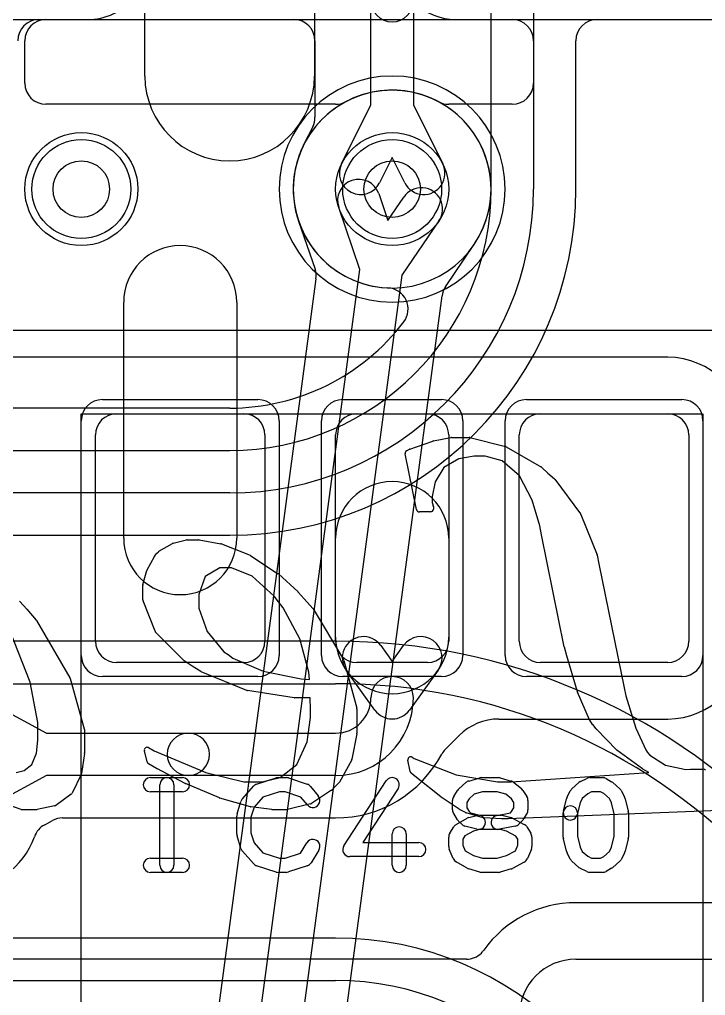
# Model space of a CAD drawing. Extents: x 0 to 21, y -0.5 to 20.
# Drawn here: x 15.181 to 17.609, y 12.147 to 15.6 of the extents above; entities that cross this region are included whole.
import ezdxf

# ---------------------------------------------------------------- set-up
doc = ezdxf.new("R2010")
doc.units = 0
for name, color, linetype in [('Hole', 1, 'CONTINUOUS'), ('L1', 3, 'CONTINUOUS'), ('L2', 3, 'CONTINUOUS'), ('L3', 3, 'CONTINUOUS'), ('L4', 3, 'CONTINUOUS'), ('MetalMask-A', 176, 'CONTINUOUS'), ('PartsArea-A', 111, 'CONTINUOUS'), ('PartsArea-B', 111, 'CONTINUOUS'), ('PartsSilk-A', 221, 'CONTINUOUS'), ('PartsSilk-B', 221, 'CONTINUOUS'), ('Resist-A', 2, 'CONTINUOUS'), ('Resist-B', 2, 'CONTINUOUS'), ('Silk-B', 140, 'CONTINUOUS')]:
    doc.layers.add(name, color=color, linetype=linetype)

msp = doc.modelspace()

# ---------------------------------------------------------------- linework, layer by layer
at = {"layer": 'Hole'}
for centre in [(15.4, 15), (16.5, 15)]:
    msp.add_circle(centre, 0.1, dxfattribs=at)
at = {"layer": 'L1'}
for p, q in [((11.44933, 15.6), (18.825, 15.6)), ((15.27497, 15.6), (15.425, 15.6)), ((16.725, 15.6), (16.92503, 15.6)), ((15.2, 15.37497), (15.2, 15.52503)), ((17, 15.52503), (17, 15.37497)), ((16.29992, 15.3), (15.27497, 15.3)), ((16.92503, 15.3), (16.70008, 15.3)), ((15.55, 13.765), (15.55, 14.6)), ((15.95, 14.6), (15.95, 13.765)), ((17.475, 14.40504), (13.3, 14.40504)), ((15.525, 14.205), (15.975, 14.205)), ((16.375, 14.205), (16.625, 14.205)), ((17.025, 14.205), (17.475, 14.205)), ((15.45, 13.4), (15.45, 14.13)), ((16.05, 14.13), (16.05, 13.4)), ((16.3, 13.4), (16.3, 14.13)), ((16.7, 14.13), (16.7, 13.4)), ((16.95, 13.4), (16.95, 14.13)), ((17.55, 14.13), (17.55, 13.4)), ((16.3, 13.41429), (16.3, 13.765)), ((16.7, 13.765), (16.7, 13.41429)), ((16.45939, 13.38512), (16.5, 13.32857)), ((16.5, 13.32857), (16.54061, 13.38512)), ((15.975, 13.325), (15.525, 13.325)), ((16.43908, 13.15625), (16.33755, 13.29762)), ((16.625, 13.325), (16.375, 13.325)), ((16.66245, 13.29762), (16.56092, 13.15625)), ((17.475, 13.325), (17.025, 13.325)), ((15.05, 13.19785), (15.27686, 13.075)), ((16.87805, 13.12496), (17.475, 13.12496)), ((15.27686, 13.075), (15.77893, 13.075)), ((15.77893, 13.075), (16.3, 13.075)), ((16.68842, 13.01817), (16.73663, 13.06638)), ((15.27686, 12.925), (15.05, 12.80215)), ((15.77893, 12.925), (15.27686, 12.925)), ((16.3, 12.925), (15.77893, 12.925)), ((15.27037, 12.75087), (15.29814, 12.76591)), ((15.33386, 12.77496), (16.3, 12.77496)), ((18.275, 12.47504), (17.15, 12.47504)), ((16.76268, 12.27504), (3.2728, 12.27504)), ((17.15, 12.275), (18.22503, 12.275))]:
    msp.add_line(p, q, dxfattribs=at)
for centre in [(15.4, 15), (16.5, 15)]:
    msp.add_circle(centre, 0.2, dxfattribs=at)
for centre, radius, start, end in [((15.425, 15.8), 0.2, -90, 0), ((16.725, 15.8), 0.2, 180, -90), ((15.27497, 15.52503), 0.07497, 90, 180), ((16.92503, 15.52503), 0.07497, 0, 90), ((15.27497, 15.37497), 0.07497, 180, -90), ((16.92503, 15.37497), 0.07497, -90, 0), ((16.5, 15), 0.35004, 90, -90), ((16.5, 15), 0.35005, 61.91586, 118.08414), ((16.5, 15), 0.35004, -90, 90), ((16.29992, 15.37497), 0.07497, -90, -61.91717), ((16.70008, 15.37497), 0.07497, -118.08283, -90), ((15.75, 14.6), 0.2, 0, 180), ((17.475, 14.13), 0.27504, 0, 90), ((15.525, 14.13), 0.075, 90, 180), ((15.975, 14.13), 0.075, 0, 90), ((16.375, 14.13), 0.075, 90, 180), ((16.625, 14.13), 0.075, 0, 90), ((17.025, 14.13), 0.075, 90, 180), ((17.475, 14.13), 0.075, 0, 90), ((16.5, 13.765), 0.2, 0, 180), ((15.75, 13.765), 0.2, 180, 0), ((15.525, 13.4), 0.075, 180, -90), ((15.975, 13.4), 0.075, -90, 0), ((16.5, 13.41429), 0.2, 180, 0), ((16.375, 13.4), 0.075, 180, -90), ((16.39847, 13.34137), 0.075, 35.6842, -144.31461), ((16.60153, 13.34137), 0.075, -35.6842, 144.31461), ((16.625, 13.4), 0.075, -90, 0), ((17.025, 13.4), 0.075, 180, -90), ((17.475, 13.4), 0.27504, -90, 0), ((17.475, 13.4), 0.075, -90, 0), ((16.5, 13.2), 0.075, 0, 180), ((16.3, 13.2), 0.125, -90, 0), ((16.3, 13.2), 0.275, -90, 0), ((16.5, 13.2), 0.075, -144.3158, -35.6842), ((16.87805, 12.92496), 0.2, 90, 135), ((15.77893, 13), 0.075, 90, -90), ((15.77893, 13), 0.075, -90, 90), ((16.3, 13.2), 0.42504, -90, -28.01508), ((16.74142, 12.96515), 0.07497, 134.98919, 151.9891), ((15.30543, 12.68457), 0.075, 117.87026, 161.32829), ((15.33384, 12.69999), 0.07497, 89.98471, 118.43845), ((14.97498, 12.8), 0.27504, -89.9875, -19.41392), ((17.15, 12.07499), 0.40005, 90, 144.53525), ((16.76268, 12.35004), 0.075, -90, -45), ((16.7627, 12.35002), 0.07497, -45, -34.92378), ((17.15, 12.075), 0.2, 90, 180)]:
    msp.add_arc(centre, radius, start, end, dxfattribs=at)
at = {"layer": 'L2'}
for p, q in [((15.625, 15.4), (15.625, 16.1)), ((16.225, 16.1), (16.225, 15.4)), ((16.85, 15), (16.85, 15.92369)), ((17, 15.92369), (17, 15)), ((16.425, 15.29766), (16.425, 15.66679)), ((16.575, 15.66679), (16.575, 15.29766)), ((4.75001, 15.6), (16.15188, 15.6)), ((17.22501, 15.6), (18.82503, 15.6)), ((16.22685, 15.52503), (16.22685, 15.25427)), ((17.15004, 15), (17.15004, 15.52503)), ((16.32104, 15.08929), (16.425, 15.29766)), ((16.575, 15.29766), (16.67896, 15.08929)), ((16.21896, 15.2208), (16.1868, 15.15634)), ((16.5, 15.112), (16.45526, 15.02233)), ((16.54474, 15.02233), (16.5, 15.112)), ((15.925, 14.22504), (13.65068, 14.22504)), ((14.75249, 14.075), (15.925, 14.075)), ((15.925, 13.925), (14.75249, 13.925)), ((13.65068, 13.77496), (15.925, 13.77496)), ((16.3, 13.40004), (6.575, 13.40004)), ((6.575, 13.25), (16.3, 13.25)), ((16.3, 12.35), (6.575, 12.35)), ((6.575, 12.19996), (16.3, 12.19996))]:
    msp.add_line(p, q, dxfattribs=at)
for centre in [(15.4, 15), (16.5, 15)]:
    msp.add_circle(centre, 0.2, dxfattribs=at)
for centre, radius, start, end in [((16.5, 15.66679), 0.075, 180, 0), ((16.15188, 15.52503), 0.07497, 0, 90), ((17.22501, 15.52503), 0.07497, 90, 180), ((15.925, 15.4), 0.3, 180, 0), ((16.15188, 15.25427), 0.07497, -26.5172, 0), ((16.5, 14.99999), 0.35005, 153.65016, -92.49688), ((16.11914, 15.18863), 0.07497, -26.3463, -25.5123), ((16.38815, 15.05581), 0.075, 153.4862, -26.51596), ((16.61185, 15.05581), 0.075, -153.4862, 26.51596), ((15.925, 15), 0.925, -90, 0), ((15.925, 15), 1.075, -90, 0), ((15.925, 15), 1.22504, -90, 0), ((16.48148, 14.57537), 0.07497, -37.34679, 87.50016), ((15.925, 15), 0.77496, -90, -37.34604), ((16.3, 11.2), 2.20004, 0, 90), ((16.3, 11.2), 2.05, 0, 90), ((16.3, 11.2), 1.15, 0, 90), ((16.3, 11.2), 0.99996, 0, 90)]:
    msp.add_arc(centre, radius, start, end, dxfattribs=at)
at = {"layer": 'L3'}
for p, q in [((15.625, 15.4), (15.625, 16.1)), ((16.225, 16.1), (16.225, 15.4)), ((1.17497, 15.6), (18.82503, 15.6))]:
    msp.add_line(p, q, dxfattribs=at)
msp.add_circle((15.4, 15), 0.2, dxfattribs=at)
for centre, radius, start, end in [((15.925, 15.4), 0.3, 180, 0), ((16.5, 15), 0.40004, 90, -90), ((16.5, 15), 0.40004, -90, 90)]:
    msp.add_arc(centre, radius, start, end, dxfattribs=at)
at = {"layer": 'L4'}
for p, q in [((15.25001, 15.59996), (18.82503, 15.59996)), ((15.27497, 15.6), (15.425, 15.6)), ((16.725, 15.6), (16.92503, 15.6)), ((15.2, 15.37497), (15.2, 15.52503)), ((17, 15.52503), (17, 15.37497)), ((16.29992, 15.3), (15.27497, 15.3)), ((16.92503, 15.3), (16.70008, 15.3)), ((16.45269, 14.98381), (16.48513, 14.88899)), ((16.48513, 14.88899), (16.54138, 14.97193)), ((16.38615, 14.71494), (16.31077, 14.93525)), ((16.16881, 14.88668), (16.22702, 14.71655)), ((16.66552, 14.88773), (16.53483, 14.69503)), ((16.68876, 14.65468), (16.7892, 14.80276)), ((15.71517, 9.70497), (16.38615, 14.71494)), ((16.2304, 14.68233), (15.57351, 9.77745)), ((16.53483, 14.69503), (15.86385, 9.68506)), ((16.0196, 9.71767), (16.67649, 14.62255))]:
    msp.add_line(p, q, dxfattribs=at)
for centre in [(15.4, 15), (16.5, 15)]:
    msp.add_circle(centre, 0.2, dxfattribs=at)
for centre, radius, start, end in [((15.425, 15.8), 0.2, -90, 0), ((16.725, 15.8), 0.2, 180, -90), ((15.25001, 15.52499), 0.07497, 90, 180), ((15.27497, 15.52503), 0.07497, 90, 180), ((16.92503, 15.52503), 0.07497, 0, 90), ((15.27497, 15.37497), 0.07497, 180, -90), ((16.92503, 15.37497), 0.07497, -90, 0), ((16.5, 15), 0.35004, -33.50847, -161.39786), ((16.5, 15), 0.35005, 61.91586, 118.08414), ((16.29992, 15.37497), 0.07497, -90, -61.91717), ((16.70008, 15.37497), 0.07497, -118.08283, -90), ((16.38173, 14.95953), 0.075, 18.88913, -161.11232), ((16.60345, 14.92983), 0.075, -34.14773, 145.8545), ((16.0972, 14.86442), 0.07497, 18.4857, 18.60654), ((16.38173, 14.95953), 0.22504, -161.51755, -161.11176), ((16.85175, 14.76143), 0.07497, 145.85634, 146.54521), ((16.60344, 14.92982), 0.22505, -34.14269, -33.23957), ((16.85437, 14.76537), 0.07497, 146.4901, 146.76146), ((16.15609, 14.69228), 0.07497, -7.62646, 18.88932), ((16.7508, 14.6126), 0.07497, 145.85205, 172.37354)]:
    msp.add_arc(centre, radius, start, end, dxfattribs=at)
at = {"layer": 'MetalMask-A'}
for p, q in [((15.525, 14.205), (15.975, 14.205)), ((16.375, 14.205), (16.625, 14.205)), ((17.025, 14.205), (17.475, 14.205)), ((15.45, 13.4), (15.45, 14.13)), ((16.05, 14.13), (16.05, 13.4)), ((16.3, 13.4), (16.3, 14.13)), ((16.7, 14.13), (16.7, 13.4)), ((16.95, 13.4), (16.95, 14.13)), ((17.55, 14.13), (17.55, 13.4)), ((15.975, 13.325), (15.525, 13.325)), ((16.625, 13.325), (16.375, 13.325)), ((17.475, 13.325), (17.025, 13.325))]:
    msp.add_line(p, q, dxfattribs=at)
for centre, start, end in [((15.525, 14.13), 90, 180), ((15.975, 14.13), 0, 90), ((16.375, 14.13), 90, 180), ((16.625, 14.13), 0, 90), ((17.025, 14.13), 90, 180), ((17.475, 14.13), 0, 90), ((15.525, 13.4), 180, -90), ((15.975, 13.4), -90, 0), ((16.375, 13.4), 180, -90), ((16.625, 13.4), -90, 0), ((17.025, 13.4), 180, -90), ((17.475, 13.4), -90, 0)]:
    msp.add_arc(centre, 0.075, start, end, dxfattribs=at)
at = {"layer": 'PartsArea-A'}
for p, q in [((20, 14.5), (0, 14.5)), ((15.4, 11.195), (15.4, 14.205)), ((15.4, 14.205), (17.6, 14.205)), ((17.6, 14.205), (17.6, 11.195))]:
    msp.add_line(p, q, dxfattribs=at)
at = {"layer": 'PartsArea-B'}
msp.add_line((20, 14.5), (0, 14.5), dxfattribs=at)
at = {"layer": 'PartsSilk-A'}
for p, q in [((15.64444, 12.91759), (15.75833, 12.91759)), ((16.02016, 12.89418), (16.0896, 12.9164)), ((16.09722, 12.91759), (16.125, 12.91759)), ((16.1329, 12.91631), (16.19957, 12.89409)), ((16.77091, 12.90552), (16.8098, 12.91663)), ((16.81667, 12.91759), (16.875, 12.91759)), ((16.88187, 12.91663), (16.92076, 12.90552)), ((17.2, 12.91759), (17.24444, 12.91759)), ((15.67778, 12.60741), (15.67778, 12.89259)), ((15.72778, 12.89259), (15.72778, 12.60741)), ((15.97008, 12.84239), (16.00897, 12.88683)), ((16.21088, 12.88637), (16.23865, 12.85304)), ((16.32907, 12.67663), (16.47907, 12.90626)), ((16.73617, 12.87795), (16.76117, 12.90017)), ((16.92951, 12.901), (16.95729, 12.87878)), ((17.13617, 12.87795), (17.16117, 12.90017)), ((17.1666, 12.90384), (17.18882, 12.91495)), ((17.25684, 12.9143), (17.27629, 12.90319)), ((17.2805, 12.90017), (17.3055, 12.87795)), ((15.75833, 12.86759), (15.64444, 12.86759)), ((16.04202, 12.84868), (16.01118, 12.81344)), ((16.10112, 12.86759), (16.04202, 12.84868)), ((16.12094, 12.86759), (16.10112, 12.86759)), ((16.17702, 12.8489), (16.12094, 12.86759)), ((16.20023, 12.82104), (16.17702, 12.8489)), ((16.52093, 12.87892), (16.39619, 12.68796)), ((16.71769, 12.85029), (16.73158, 12.87251)), ((16.79013, 12.85901), (16.77207, 12.84296)), ((16.82017, 12.86759), (16.79013, 12.85901)), ((16.8715, 12.86759), (16.82017, 12.86759)), ((16.9022, 12.85882), (16.8715, 12.86759)), ((16.92273, 12.8424), (16.9022, 12.85882)), ((16.96287, 12.87251), (16.97676, 12.85029)), ((17.11931, 12.84822), (17.13042, 12.87044)), ((17.19192, 12.8606), (17.17299, 12.84377)), ((17.2059, 12.86759), (17.19192, 12.8606)), ((17.2378, 12.86759), (17.2059, 12.86759)), ((17.24923, 12.86106), (17.2378, 12.86759)), ((17.26868, 12.84377), (17.24923, 12.86106)), ((17.31125, 12.87044), (17.32236, 12.84822)), ((15.95114, 12.78894), (15.96503, 12.83339)), ((16.01118, 12.81344), (16, 12.77766)), ((16.71389, 12.8037), (16.71389, 12.83704)), ((16.77207, 12.84296), (16.76389, 12.82987)), ((16.76389, 12.82987), (16.76389, 12.81087)), ((16.93056, 12.82987), (16.92273, 12.8424)), ((16.93056, 12.81087), (16.93056, 12.82987)), ((16.98056, 12.83704), (16.98056, 12.8037)), ((17.10631, 12.79865), (17.11742, 12.8431)), ((17.16526, 12.82831), (17.15481, 12.78653)), ((17.17299, 12.84377), (17.16526, 12.82831)), ((17.27641, 12.82831), (17.26868, 12.84377)), ((17.28611, 12.78951), (17.27641, 12.82831)), ((17.32425, 12.8431), (17.33536, 12.79865)), ((15.95, 12.71852), (15.95, 12.78148)), ((16, 12.77766), (16, 12.72234)), ((16.73158, 12.76823), (16.71769, 12.79045)), ((16.76389, 12.81087), (16.77247, 12.79715)), ((16.77134, 12.77601), (16.79912, 12.78342)), ((16.77247, 12.79715), (16.77682, 12.7928)), ((16.77682, 12.7928), (16.80884, 12.78426)), ((16.80884, 12.78426), (16.88611, 12.78426)), ((16.8701, 12.78377), (16.91824, 12.7934)), ((16.89255, 12.78342), (16.92033, 12.77601)), ((16.91824, 12.7934), (16.92198, 12.79715)), ((16.92198, 12.79715), (16.93056, 12.81087)), ((16.97676, 12.79045), (16.96287, 12.76823)), ((17.10556, 12.70741), (17.10556, 12.79259)), ((17.15556, 12.79259), (17.15556, 12.71049)), ((17.28611, 12.71049), (17.28611, 12.78951)), ((17.33611, 12.79259), (17.33611, 12.70741)), ((16.7038, 12.72066), (16.71769, 12.74288)), ((16.72649, 12.75134), (16.76538, 12.77356)), ((16.74621, 12.75269), (16.7351, 12.7638)), ((16.79912, 12.7351), (16.75745, 12.74621)), ((16.93546, 12.74586), (16.8799, 12.73475)), ((16.92565, 12.77391), (16.96732, 12.75169)), ((16.95935, 12.7638), (16.94824, 12.75269)), ((16.97676, 12.74287), (16.99064, 12.72065)), ((15.96503, 12.66661), (15.95114, 12.71106)), ((16, 12.72234), (16.01118, 12.68656)), ((16.5, 12.60741), (16.5, 12.71852)), ((16.55, 12.71852), (16.55, 12.60741)), ((16.75675, 12.71104), (16.75, 12.70024)), ((16.78736, 12.72853), (16.75675, 12.71104)), ((16.812, 12.7351), (16.78736, 12.72853)), ((16.88283, 12.73426), (16.80556, 12.73426)), ((16.90467, 12.72844), (16.88283, 12.73426)), ((16.9379, 12.71072), (16.90467, 12.72844)), ((16.94444, 12.70024), (16.9379, 12.71072)), ((17.15556, 12.71049), (17.16526, 12.67169)), ((17.27641, 12.67169), (17.28611, 12.71049)), ((16.01118, 12.68656), (16.04202, 12.65132)), ((16.17523, 12.6505), (16.19824, 12.68732)), ((16.39619, 12.68796), (16.59444, 12.68796)), ((16.7, 12.67407), (16.7, 12.70741)), ((16.75, 12.70024), (16.75, 12.67907)), ((16.75, 12.67907), (16.75869, 12.65822)), ((16.93592, 12.6586), (16.94444, 12.67907)), ((16.94444, 12.67907), (16.94444, 12.70024)), ((16.99444, 12.70741), (16.99444, 12.67407)), ((17.11742, 12.6569), (17.10631, 12.70135)), ((17.33536, 12.70135), (17.32425, 12.6569)), ((16.00897, 12.61317), (15.97008, 12.65761)), ((16.04202, 12.65132), (16.10112, 12.63241)), ((16.12094, 12.63241), (16.17523, 12.6505)), ((16.24064, 12.66082), (16.21287, 12.61638)), ((16.71581, 12.63112), (16.70192, 12.66445)), ((16.75869, 12.65822), (16.78756, 12.64173)), ((16.78756, 12.64173), (16.82017, 12.63241)), ((16.8715, 12.63241), (16.90447, 12.64183)), ((16.90447, 12.64183), (16.93592, 12.6586)), ((16.99252, 12.66446), (16.97864, 12.63113)), ((17.13042, 12.62956), (17.11931, 12.65178)), ((17.16526, 12.67169), (17.17299, 12.65623)), ((17.17299, 12.65623), (17.19192, 12.6394)), ((17.19192, 12.6394), (17.2059, 12.63241)), ((17.24923, 12.63894), (17.26868, 12.65623)), ((17.26868, 12.65623), (17.27641, 12.67169)), ((17.32236, 12.65178), (17.31125, 12.62956)), ((15.64444, 12.63241), (15.75833, 12.63241)), ((16.0896, 12.5836), (16.02016, 12.60582)), ((16.10112, 12.63241), (16.12094, 12.63241)), ((16.19957, 12.60591), (16.1329, 12.58369)), ((16.59444, 12.63796), (16.35, 12.63796)), ((16.76538, 12.59681), (16.72649, 12.61903)), ((16.82017, 12.63241), (16.8715, 12.63241)), ((16.96732, 12.61868), (16.92565, 12.59646)), ((17.16117, 12.59983), (17.13617, 12.62205)), ((17.2059, 12.63241), (17.2378, 12.63241)), ((17.2378, 12.63241), (17.24923, 12.63894)), ((17.3055, 12.62205), (17.2805, 12.59983)), ((15.75833, 12.58241), (15.64444, 12.58241)), ((16.125, 12.58241), (16.09722, 12.58241)), ((16.8098, 12.58337), (16.77091, 12.59448)), ((16.875, 12.58241), (16.81667, 12.58241)), ((16.92076, 12.59448), (16.88187, 12.58337)), ((17.18882, 12.58505), (17.1666, 12.59616)), ((17.24444, 12.58241), (17.2, 12.58241)), ((17.27629, 12.59681), (17.25684, 12.5857))]:
    msp.add_line(p, q, dxfattribs=at)
for centre, start, end in [((15.64444, 12.89259), 90, -90), ((15.70278, 12.89259), 0, 180), ((15.75833, 12.89259), -90, 90), ((16.09722, 12.89259), 90, 107.74642), ((16.125, 12.89259), 71.57954, 90), ((16.5, 12.89259), -33.14974, 146.84644), ((16.81667, 12.89259), 90, 105.94854), ((16.875, 12.89259), 74.05146, 90), ((17.2, 12.89259), 90, 116.56505), ((17.24444, 12.89259), 60.26649, 90), ((16.02778, 12.87037), 107.74642, 138.81192), ((16.19167, 12.87037), 39.7909, 71.57954), ((16.77778, 12.88148), 105.94854, 131.62783), ((16.91389, 12.88148), 51.33303, 74.05146), ((17.17778, 12.88148), 116.56505, 131.62783), ((17.26389, 12.88148), 48.37217, 60.26649), ((16.21944, 12.83704), -140.2091, 39.8005), ((16.73889, 12.83704), 147.99462, 180), ((16.75278, 12.85926), 131.62783, 147.99462), ((16.94167, 12.85926), 32.00538, 51.33303), ((16.95556, 12.83704), 0, 32.00538), ((17.14167, 12.83704), 153.43495, 165.96932), ((17.15278, 12.85926), 131.62783, 153.43495), ((17.28889, 12.85926), 26.56505, 48.37217), ((17.3, 12.83704), 14.03068, 26.56505), ((15.98889, 12.82593), 138.81192, 162.63777), ((17.13056, 12.79259), 0, 180), ((15.975, 12.78148), 162.63777, 180), ((16.73889, 12.8037), 180, -147.99462), ((16.80556, 12.75926), -75.07449, 104.93527), ((16.875, 12.75926), 101.30544, -78.69205), ((16.88611, 12.75926), 75.07449, 90), ((16.95556, 12.8037), -32.00538, 0), ((17.13056, 12.79259), 165.96932, -14.03321), ((17.31111, 12.79259), 0, 14.03068), ((16.525, 12.71852), 0, 180), ((16.73889, 12.72963), 119.73351, 147.98998), ((16.75278, 12.78148), -147.99462, -135), ((16.76389, 12.77037), -135, -104.92551), ((16.77778, 12.75185), 104.92551, 119.74171), ((16.91389, 12.75185), 61.9383, 75.06473), ((16.93056, 12.77037), -78.69456, -45), ((16.94167, 12.78148), -45, -32.00538), ((16.95556, 12.72963), 31.98594, 61.9318), ((15.975, 12.71852), 180, -162.63777), ((16.725, 12.70741), 147.99462, 180), ((16.80556, 12.75926), -104.92551, -90), ((16.96944, 12.70741), 0, 31.99147), ((16.21944, 12.67407), -32.00538, 147.99925), ((16.35, 12.66296), 146.85026, -90), ((16.59444, 12.66296), -90, 90), ((16.725, 12.67407), 180, -157.37647), ((16.96944, 12.67407), -22.60576, 0), ((17.13056, 12.70741), 180, -165.96932), ((17.31111, 12.70741), -14.03068, 0), ((15.98889, 12.67407), -162.63777, -138.81192), ((17.14167, 12.66296), -165.96932, -153.43495), ((17.3, 12.66296), -26.56505, -14.03068), ((15.64444, 12.60741), 90, -90), ((15.70278, 12.60741), 180, 0), ((15.75833, 12.60741), -90, 90), ((16.02778, 12.62963), -138.81192, -107.74642), ((16.19167, 12.62963), -71.57954, -32.00538), ((16.525, 12.60741), 180, 0), ((16.73889, 12.64074), -157.37309, -119.74171), ((16.95556, 12.64074), -61.9383, -22.60888), ((17.15278, 12.64074), -153.43495, -131.62783), ((17.28889, 12.64074), -48.37217, -26.56505), ((16.09722, 12.60741), -107.74642, -90), ((16.125, 12.60741), -90, -71.57954), ((16.77778, 12.61852), -119.73351, -105.94345), ((16.81667, 12.60741), -105.94854, -90), ((16.875, 12.60741), -90, -74.05655), ((16.91389, 12.61852), -74.05146, -61.9318), ((17.17778, 12.61852), -131.62783, -116.56505), ((17.2, 12.60741), -116.56505, -90), ((17.24444, 12.60741), -90, -60.26649), ((17.26389, 12.61852), -60.26649, -48.37217)]:
    msp.add_arc(centre, 0.025, start, end, dxfattribs=at)
at = {"layer": 'PartsSilk-B'}
for p, q in [((16.5625, 14.07965), (16.64434, 14.10854)), ((16.64573, 14.10892), (16.70789, 14.12118)), ((16.70983, 14.12137), (16.77207, 14.12137)), ((16.77449, 14.12107), (16.90129, 14.08945)), ((16.58641, 13.86592), (16.54587, 14.06331)), ((16.55133, 14.07433), (16.56149, 14.07923)), ((16.79051, 14.05551), (16.7356, 14.04536)), ((16.82885, 14.05551), (16.79051, 14.05551)), ((16.88878, 14.03815), (16.82885, 14.05551)), ((16.9039, 14.0884), (17.02826, 14.01612)), ((16.7356, 14.04536), (16.68336, 14.01487)), ((16.95017, 13.98592), (16.88878, 14.03815)), ((16.68336, 14.01487), (16.65197, 13.96472)), ((16.99593, 13.89897), (16.95017, 13.98592)), ((17.03011, 14.01473), (17.05113, 13.99481)), ((17.05113, 13.99481), (17.07403, 13.97452)), ((16.65197, 13.96472), (16.64118, 13.91249)), ((17.0754, 13.97304), (17.16687, 13.85099)), ((16.64118, 13.91249), (16.64104, 13.89497)), ((16.64104, 13.89497), (16.64104, 13.89084)), ((16.64104, 13.89084), (16.64513, 13.88021)), ((17.02296, 13.80802), (16.99593, 13.89897)), ((16.63587, 13.85793), (16.59621, 13.85793)), ((16.6458, 13.8767), (16.64587, 13.86801)), ((17.16815, 13.84871), (17.22521, 13.70639)), ((17.02901, 13.77715), (17.02296, 13.80802)), ((15.67479, 13.71867), (15.72242, 13.74608)), ((15.72499, 13.74712), (15.77195, 13.75883)), ((15.77437, 13.75913), (15.81522, 13.75913)), ((15.81696, 13.75898), (15.8942, 13.74532)), ((15.89615, 13.74476), (15.99712, 13.70463)), ((17.10921, 13.38034), (17.02902, 13.77709)), ((15.66623, 13.71039), (15.6726, 13.71696)), ((15.6326, 13.6524), (15.65898, 13.69984)), ((15.65943, 13.70056), (15.66511, 13.70901)), ((15.99897, 13.70366), (16.09602, 13.63904)), ((17.22574, 13.7046), (17.23172, 13.67423)), ((15.61813, 13.60082), (15.6317, 13.65019)), ((15.88979, 13.66033), (15.83836, 13.62934)), ((15.9315, 13.66033), (15.88979, 13.66033)), ((16.00519, 13.63015), (15.9315, 13.66033)), ((17.23172, 13.67423), (17.32076, 13.23533)), ((15.83836, 13.62934), (15.81534, 13.56542)), ((16.08291, 13.55964), (16.00519, 13.63015)), ((16.09722, 13.6381), (16.16701, 13.5744)), ((15.61777, 13.54698), (15.61777, 13.59817)), ((16.16777, 13.57362), (16.18837, 13.55025)), ((15.18218, 13.54131), (15.20672, 13.51326)), ((15.66087, 13.43549), (15.61846, 13.54332)), ((15.81534, 13.56542), (15.81534, 13.51679)), ((16.09828, 13.53951), (16.08291, 13.55964)), ((16.11477, 13.51848), (16.09836, 13.53941)), ((16.18837, 13.55025), (16.21886, 13.51622)), ((15.20676, 13.51321), (15.24025, 13.47441)), ((15.81534, 13.51679), (15.84491, 13.43485)), ((16.1736, 13.40915), (16.11477, 13.51848)), ((16.21999, 13.51469), (16.32776, 13.33506)), ((15.24131, 13.47293), (15.35943, 13.27119)), ((15.84491, 13.43485), (15.90435, 13.3632)), ((15.21923, 13.25556), (15.149, 13.43191)), ((15.76286, 13.33168), (15.66309, 13.4321)), ((16.20511, 13.29079), (16.1736, 13.40915)), ((17.11763, 13.34893), (17.10935, 13.37972)), ((15.79268, 13.31202), (15.7645, 13.33035)), ((15.90435, 13.3632), (15.91926, 13.35267)), ((15.91926, 13.35267), (15.93662, 13.34046)), ((15.93662, 13.34046), (16.04379, 13.29399)), ((16.32883, 13.33253), (16.37481, 13.16293)), ((17.15578, 13.22079), (17.11771, 13.34868)), ((15.82292, 13.29258), (15.79272, 13.312)), ((15.36043, 13.26885), (15.41065, 13.09029)), ((15.98601, 13.22626), (15.82458, 13.29172)), ((16.04379, 13.29399), (16.17744, 13.26751)), ((16.17744, 13.26751), (16.20793, 13.26518)), ((16.20793, 13.26518), (16.20511, 13.29079)), ((15.24638, 13.11313), (15.21923, 13.25556)), ((17.32076, 13.23533), (17.32652, 13.20719)), ((16.15312, 13.19944), (15.9882, 13.22565)), ((16.20945, 13.19932), (16.15469, 13.19932)), ((16.21052, 13.1597), (16.20945, 13.19932)), ((17.19854, 13.12246), (17.15619, 13.21965)), ((17.32652, 13.20719), (17.36256, 13.09296)), ((16.21052, 13.13075), (16.21052, 13.1597)), ((16.37516, 13.16031), (16.37516, 13.07446)), ((16.19866, 13.04369), (16.21052, 13.13075)), ((15.24638, 13.05037), (15.24638, 13.11313)), ((17.20944, 13.10598), (17.19942, 13.12086)), ((17.22213, 13.08976), (17.20986, 13.1054)), ((17.29404, 13.01537), (17.22281, 13.08898)), ((17.36256, 13.09296), (17.39805, 13.01642)), ((15.41102, 13.08758), (15.41102, 13.00481)), ((16.37498, 13.07258), (16.35784, 12.98298)), ((15.24111, 13.00457), (15.24638, 13.05037)), ((15.63766, 13.02367), (15.65739, 13.01279)), ((16.16288, 12.96393), (16.19866, 13.04369)), ((15.22504, 12.96445), (15.24111, 13.00457)), ((15.41092, 13.00338), (15.40057, 12.93189)), ((15.6327, 12.97295), (15.62311, 13.01257)), ((15.65739, 13.01279), (15.84017, 12.93588)), ((16.57097, 12.9897), (16.57814, 12.98527)), ((16.57814, 12.98527), (16.72606, 12.92763)), ((17.3857, 12.94861), (17.29535, 13.01423)), ((17.39805, 13.01642), (17.40357, 13.00689)), ((17.40357, 13.00689), (17.41154, 12.99712)), ((17.41154, 12.99712), (17.46674, 12.9611)), ((15.19817, 12.94259), (15.22504, 12.96445)), ((15.66643, 12.94975), (15.63738, 12.96666)), ((16.10323, 12.91788), (16.16288, 12.96393)), ((16.35677, 12.98003), (16.31341, 12.90156)), ((16.5637, 12.93942), (16.5559, 12.97927)), ((17.46674, 12.9611), (17.53891, 12.94683)), ((15.16998, 12.93588), (15.19817, 12.94259)), ((15.39969, 12.929), (15.36792, 12.8626)), ((15.76764, 12.89696), (15.66684, 12.94952)), ((15.84017, 12.93588), (15.97484, 12.90294)), ((16.04059, 12.90294), (16.10323, 12.91788)), ((16.58584, 12.91826), (16.56716, 12.93361)), ((16.67263, 12.84934), (16.58597, 12.91816)), ((16.72606, 12.92763), (16.87271, 12.90294)), ((16.92148, 12.90294), (17.40872, 12.93588)), ((17.40872, 12.93588), (17.38677, 12.94793)), ((17.53893, 12.94682), (17.55521, 12.94772)), ((17.55576, 12.94773), (17.60122, 12.94773)), ((15.88885, 12.84556), (15.76836, 12.89662)), ((15.97484, 12.90294), (16.04059, 12.90294)), ((16.299, 12.88753), (16.28723, 12.87457)), ((16.31145, 12.89906), (16.299, 12.88753)), ((16.87271, 12.90294), (16.92148, 12.90294)), ((15.36469, 12.85877), (15.30929, 12.81938)), ((16.28534, 12.87295), (16.21426, 12.82594)), ((16.73714, 12.80588), (16.67327, 12.84887)), ((15.18766, 12.80472), (15.0962, 12.83691)), ((15.3056, 12.81775), (15.24341, 12.80437)), ((15.999, 12.81465), (15.89006, 12.84514)), ((16.07463, 12.80424), (16.00034, 12.81437)), ((16.21114, 12.82458), (16.12973, 12.80444)), ((15.24131, 12.80415), (15.19098, 12.80415)), ((16.12733, 12.80415), (16.07598, 12.80415)), ((16.74807, 12.80056), (16.73842, 12.80515)), ((16.75944, 12.79385), (16.74807, 12.80056)), ((16.82171, 12.77529), (16.76171, 12.79287)), ((17.70907, 12.80332), (16.9109, 12.77122)), ((16.88843, 12.77123), (16.82395, 12.77491)), ((16.9105, 12.77121), (16.889, 12.77121))]:
    msp.add_line(p, q, dxfattribs=at)
for centre, radius, start, end in [((16.64767, 14.09911), 0.01, 101.18633, 109.44957), ((16.70983, 14.11137), 0.01, 90, 101.18633), ((16.77207, 14.11137), 0.01, 75.99156, 90), ((16.89887, 14.07975), 0.01001, 59.82187, 75.99156), ((16.55567, 14.06532), 0.01, 115.71951, -168.40926), ((16.56583, 14.07022), 0.01, 109.44957, 115.71951), ((17.02323, 14.00747), 0.01001, 46.5394, 59.82187), ((17.0674, 13.96704), 0.01, 36.8699, 48.44739), ((16.59621, 13.86793), 0.01, -168.40926, -90), ((16.63587, 13.86793), 0.01, -90, 0.45836), ((16.6358, 13.87662), 0.01, 0.45836, 21.04574), ((17.15887, 13.84499), 0.01, 21.84398, 36.8699), ((15.72741, 13.73741), 0.01, 103.99458, 119.9227), ((15.77437, 13.74913), 0.01, 90, 104.00544), ((15.81522, 13.74913), 0.01, 79.98207, 90), ((15.89246, 13.73547), 0.01, 68.33696, 79.96863), ((17.03882, 13.77907), 0.01, -168.92613, -168.57768), ((15.67341, 13.70343), 0.01, 135.89138, 146.08035), ((15.67978, 13.71), 0.01, 119.92249, 135.88259), ((15.66772, 13.69498), 0.01, 146.0555, 150.91895), ((15.99343, 13.69534), 0.01, 56.34173, 68.32467), ((17.21593, 13.70267), 0.01, 11.13011, 21.84398), ((15.64134, 13.64754), 0.01, 150.92314, 164.62981), ((16.09048, 13.63072), 0.01, 47.5952, 56.34514), ((15.62777, 13.59817), 0.01, 164.62928, 180), ((16.16027, 13.56701), 0.01, 41.3908, 47.60992), ((15.17465, 13.53473), 0.01, 41.1482, 48.08094), ((15.62777, 13.54698), 0.01, 180, -158.53108), ((16.10623, 13.54558), 0.01, -142.63747, -141.90071), ((15.19919, 13.50668), 0.01, 40.78157, 41.1482), ((16.21141, 13.50955), 0.01, 30.92446, 41.86305), ((15.23268, 13.46788), 0.01, 30.33481, 40.78157), ((15.67018, 13.43915), 0.01, -158.53894, -135.18617), ((17.11901, 13.38232), 0.01, -168.57768, -164.93577), ((15.76995, 13.33873), 0.01, -135.16208, -123.04395), ((16.31918, 13.32992), 0.01, 15.13448, 30.96096), ((17.12729, 13.35153), 0.01, -164.93577, -163.43253), ((15.79813, 13.32041), 0.01, -123.00706, -122.73906), ((15.3508, 13.26614), 0.01, 15.71725, 30.33481), ((15.82834, 13.30099), 0.01, -122.8006, -112.07175), ((15.98977, 13.23553), 0.01, -112.07794, -99.03038), ((16.15469, 13.20932), 0.01, -99.0292, -90), ((17.16536, 13.22364), 0.01, -163.43253, -156.48544), ((16.36516, 13.16031), 0.01, 0, 15.16884), ((15.40102, 13.08758), 0.01, 0, 15.71725), ((17.20771, 13.12645), 0.01, -156.48544, -146.00796), ((17.21773, 13.11157), 0.01, -146.00796, -141.90392), ((17.23, 13.09593), 0.01, -141.90392, -135.9724), ((16.36516, 13.07446), 0.01, -10.83791, 0), ((15.63283, 13.01492), 0.01, 61.1013, -166.39719), ((15.40102, 13.00481), 0.01, -8.21921, 0), ((16.56571, 12.98119), 0.01, 58.27994, -168.92613), ((17.30123, 13.02232), 0.01, -135.9724, -126.01053), ((15.64241, 12.9753), 0.01, -166.39496, -120.21397), ((16.34802, 12.98486), 0.01, -28.8987, -10.8305), ((15.39067, 12.93332), 0.01, -25.59142, -8.21921), ((15.67146, 12.95839), 0.01, -120.20693, -117.53905), ((16.57351, 12.94134), 0.01, -168.92613, -129.40224), ((16.59219, 12.92599), 0.01, -129.40224, -128.46295), ((17.39158, 12.9567), 0.01, -126.01053, -118.74304), ((17.53892, 12.94683), 0.00001, 180, -45), ((17.55576, 12.93771), 0.01002, 90, 93.14496), ((17.60122, 12.93773), 0.01, 40.82494, 90), ((15.77226, 12.90583), 0.01, -117.51306, -112.96704), ((16.30466, 12.9064), 0.01, -47.22907, -28.92411), ((15.3589, 12.86692), 0.01, -54.60889, -25.59142), ((16.27983, 12.88129), 0.01, -56.5484, -42.23465), ((16.67885, 12.85717), 0.01, -128.46295, -123.91251), ((15.3035, 12.82753), 0.01, -77.88124, -54.60889), ((15.89275, 12.85477), 0.01, -112.95036, -105.6341), ((16.00169, 12.82428), 0.01, -105.60693, -97.76278), ((16.20874, 12.83428), 0.01, -76.10282, -56.52195), ((15.19098, 12.81415), 0.01, -109.39553, -90), ((15.24131, 12.81415), 0.01, -90, -77.88124), ((16.07598, 12.81415), 0.01, -97.75743, -90), ((16.12733, 12.81415), 0.01, -90, -76.10586), ((16.74272, 12.81418), 0.01, -123.91251, -115.46335), ((16.76452, 12.80247), 0.01001, -120.512, -106.31519), ((16.82452, 12.78489), 0.01, -106.31519, -93.26885), ((16.889, 12.78121), 0.01, -93.26885, -90), ((16.9105, 12.78121), 0.01, -90, -87.7071)]:
    msp.add_arc(centre, radius, start, end, dxfattribs=at)
at = {"layer": 'Resist-A'}
for p, q in [((15.475, 14.255), (16.025, 14.255)), ((16.325, 14.255), (16.675, 14.255)), ((16.975, 14.255), (17.525, 14.255)), ((15.4, 13.35), (15.4, 14.18)), ((16.1, 14.18), (16.1, 13.35)), ((16.25, 13.35), (16.25, 14.18)), ((16.75, 14.18), (16.75, 13.35)), ((16.9, 13.35), (16.9, 14.18)), ((17.6, 14.18), (17.6, 13.35)), ((16.025, 13.275), (15.475, 13.275)), ((16.675, 13.275), (16.325, 13.275)), ((17.525, 13.275), (16.975, 13.275))]:
    msp.add_line(p, q, dxfattribs=at)
for centre in [(15.4, 15), (16.5, 15)]:
    msp.add_circle(centre, 0.175, dxfattribs=at)
for centre, start, end in [((15.475, 14.18), 90, 180), ((16.025, 14.18), 0, 90), ((16.325, 14.18), 90, 180), ((16.675, 14.18), 0, 90), ((16.975, 14.18), 90, 180), ((17.525, 14.18), 0, 90), ((15.475, 13.35), 180, -90), ((16.025, 13.35), -90, 0), ((16.325, 13.35), 180, -90), ((16.675, 13.35), -90, 0), ((16.975, 13.35), 180, -90), ((17.525, 13.35), -90, 0)]:
    msp.add_arc(centre, 0.075, start, end, dxfattribs=at)
at = {"layer": 'Resist-B'}
for centre in [(15.4, 15), (16.5, 15)]:
    msp.add_circle(centre, 0.175, dxfattribs=at)
at = {"layer": 'Silk-B'}
for p, q in [((16.5625, 14.07965), (16.64434, 14.10854)), ((16.64573, 14.10892), (16.70789, 14.12118)), ((16.70983, 14.12137), (16.77207, 14.12137)), ((16.77449, 14.12107), (16.90129, 14.08945)), ((16.58641, 13.86592), (16.54587, 14.06331)), ((16.55133, 14.07433), (16.56149, 14.07923)), ((16.79051, 14.05551), (16.7356, 14.04536)), ((16.82885, 14.05551), (16.79051, 14.05551)), ((16.88878, 14.03815), (16.82885, 14.05551)), ((16.9039, 14.0884), (17.02826, 14.01612)), ((16.7356, 14.04536), (16.68336, 14.01487)), ((16.95017, 13.98592), (16.88878, 14.03815)), ((16.68336, 14.01487), (16.65197, 13.96472)), ((16.99593, 13.89897), (16.95017, 13.98592)), ((17.03011, 14.01473), (17.05113, 13.99481)), ((17.05113, 13.99481), (17.07403, 13.97452)), ((16.65197, 13.96472), (16.64118, 13.91249)), ((17.0754, 13.97304), (17.16687, 13.85099)), ((16.64118, 13.91249), (16.64104, 13.89497)), ((16.64104, 13.89497), (16.64104, 13.89084)), ((16.64104, 13.89084), (16.64513, 13.88021)), ((17.02296, 13.80802), (16.99593, 13.89897)), ((16.63587, 13.85793), (16.59621, 13.85793)), ((16.6458, 13.8767), (16.64587, 13.86801)), ((17.16815, 13.84871), (17.22521, 13.70639)), ((17.02901, 13.77715), (17.02296, 13.80802)), ((15.67479, 13.71867), (15.72242, 13.74608)), ((15.72499, 13.74712), (15.77195, 13.75883)), ((15.77437, 13.75913), (15.81522, 13.75913)), ((15.81696, 13.75898), (15.8942, 13.74532)), ((15.89615, 13.74476), (15.99712, 13.70463)), ((17.10921, 13.38034), (17.02902, 13.77709)), ((15.66623, 13.71039), (15.6726, 13.71696)), ((15.6326, 13.6524), (15.65898, 13.69984)), ((15.65943, 13.70056), (15.66511, 13.70901)), ((15.99897, 13.70366), (16.09602, 13.63904)), ((17.22574, 13.7046), (17.23172, 13.67423)), ((15.61813, 13.60082), (15.6317, 13.65019)), ((15.88979, 13.66033), (15.83836, 13.62934)), ((15.9315, 13.66033), (15.88979, 13.66033)), ((16.00519, 13.63015), (15.9315, 13.66033)), ((17.23172, 13.67423), (17.32076, 13.23533)), ((15.83836, 13.62934), (15.81534, 13.56542)), ((16.08291, 13.55964), (16.00519, 13.63015)), ((16.09722, 13.6381), (16.16701, 13.5744)), ((15.61777, 13.54698), (15.61777, 13.59817)), ((16.16777, 13.57362), (16.18837, 13.55025)), ((15.18218, 13.54131), (15.20672, 13.51326)), ((15.66087, 13.43549), (15.61846, 13.54332)), ((15.81534, 13.56542), (15.81534, 13.51679)), ((16.09828, 13.53951), (16.08291, 13.55964)), ((16.11477, 13.51848), (16.09836, 13.53941)), ((16.18837, 13.55025), (16.21886, 13.51622)), ((15.20676, 13.51321), (15.24025, 13.47441)), ((15.81534, 13.51679), (15.84491, 13.43485)), ((16.1736, 13.40915), (16.11477, 13.51848)), ((16.21999, 13.51469), (16.32776, 13.33506)), ((15.24131, 13.47293), (15.35943, 13.27119)), ((15.84491, 13.43485), (15.90435, 13.3632)), ((15.21923, 13.25556), (15.149, 13.43191)), ((15.76286, 13.33168), (15.66309, 13.4321)), ((16.20511, 13.29079), (16.1736, 13.40915)), ((17.11763, 13.34893), (17.10935, 13.37972)), ((15.79268, 13.31202), (15.7645, 13.33035)), ((15.90435, 13.3632), (15.91926, 13.35267)), ((15.91926, 13.35267), (15.93662, 13.34046)), ((15.93662, 13.34046), (16.04379, 13.29399)), ((16.32883, 13.33253), (16.37481, 13.16293)), ((17.15578, 13.22079), (17.11771, 13.34868)), ((15.82292, 13.29258), (15.79272, 13.312)), ((15.36043, 13.26885), (15.41065, 13.09029)), ((15.98601, 13.22626), (15.82458, 13.29172)), ((16.04379, 13.29399), (16.17744, 13.26751)), ((16.17744, 13.26751), (16.20793, 13.26518)), ((16.20793, 13.26518), (16.20511, 13.29079)), ((15.24638, 13.11313), (15.21923, 13.25556)), ((17.32076, 13.23533), (17.32652, 13.20719)), ((16.15312, 13.19944), (15.9882, 13.22565)), ((16.20945, 13.19932), (16.15469, 13.19932)), ((16.21052, 13.1597), (16.20945, 13.19932)), ((17.19854, 13.12246), (17.15619, 13.21965)), ((17.32652, 13.20719), (17.36256, 13.09296)), ((16.21052, 13.13075), (16.21052, 13.1597)), ((16.37516, 13.16031), (16.37516, 13.07446)), ((16.19866, 13.04369), (16.21052, 13.13075)), ((15.24638, 13.05037), (15.24638, 13.11313)), ((17.20944, 13.10598), (17.19942, 13.12086)), ((17.22213, 13.08976), (17.20986, 13.1054)), ((17.29404, 13.01537), (17.22281, 13.08898)), ((17.36256, 13.09296), (17.39805, 13.01642)), ((15.41102, 13.08758), (15.41102, 13.00481)), ((16.37498, 13.07258), (16.35784, 12.98298)), ((15.24111, 13.00457), (15.24638, 13.05037)), ((15.63766, 13.02367), (15.65739, 13.01279)), ((16.16288, 12.96393), (16.19866, 13.04369)), ((15.22504, 12.96445), (15.24111, 13.00457)), ((15.41092, 13.00338), (15.40057, 12.93189)), ((15.6327, 12.97295), (15.62311, 13.01257)), ((15.65739, 13.01279), (15.84017, 12.93588)), ((16.57097, 12.9897), (16.57814, 12.98527)), ((16.57814, 12.98527), (16.72606, 12.92763)), ((17.3857, 12.94861), (17.29535, 13.01423)), ((17.39805, 13.01642), (17.40357, 13.00689)), ((17.40357, 13.00689), (17.41154, 12.99712)), ((17.41154, 12.99712), (17.46674, 12.9611)), ((15.19817, 12.94259), (15.22504, 12.96445)), ((15.66643, 12.94975), (15.63738, 12.96666)), ((16.10323, 12.91788), (16.16288, 12.96393)), ((16.35677, 12.98003), (16.31341, 12.90156)), ((16.5637, 12.93942), (16.5559, 12.97927)), ((17.46674, 12.9611), (17.53891, 12.94683)), ((15.16998, 12.93588), (15.19817, 12.94259)), ((15.39969, 12.929), (15.36792, 12.8626)), ((15.76764, 12.89696), (15.66684, 12.94952)), ((15.84017, 12.93588), (15.97484, 12.90294)), ((16.04059, 12.90294), (16.10323, 12.91788)), ((16.58584, 12.91826), (16.56716, 12.93361)), ((16.67263, 12.84934), (16.58597, 12.91816)), ((16.72606, 12.92763), (16.87271, 12.90294)), ((16.92148, 12.90294), (17.40872, 12.93588)), ((17.40872, 12.93588), (17.38677, 12.94793)), ((17.53893, 12.94682), (17.55521, 12.94772)), ((17.55576, 12.94773), (17.60122, 12.94773)), ((15.88885, 12.84556), (15.76836, 12.89662)), ((15.97484, 12.90294), (16.04059, 12.90294)), ((16.299, 12.88753), (16.28723, 12.87457)), ((16.31145, 12.89906), (16.299, 12.88753)), ((16.87271, 12.90294), (16.92148, 12.90294)), ((15.36469, 12.85877), (15.30929, 12.81938)), ((16.28534, 12.87295), (16.21426, 12.82594)), ((16.73714, 12.80588), (16.67327, 12.84887)), ((15.18766, 12.80472), (15.0962, 12.83691)), ((15.3056, 12.81775), (15.24341, 12.80437)), ((15.999, 12.81465), (15.89006, 12.84514)), ((16.07463, 12.80424), (16.00034, 12.81437)), ((16.21114, 12.82458), (16.12973, 12.80444)), ((15.24131, 12.80415), (15.19098, 12.80415)), ((16.12733, 12.80415), (16.07598, 12.80415)), ((16.74807, 12.80056), (16.73842, 12.80515)), ((16.75944, 12.79385), (16.74807, 12.80056)), ((16.82171, 12.77529), (16.76171, 12.79287)), ((17.70907, 12.80332), (16.9109, 12.77122)), ((16.88843, 12.77123), (16.82395, 12.77491)), ((16.9105, 12.77121), (16.889, 12.77121))]:
    msp.add_line(p, q, dxfattribs=at)
for centre, radius, start, end in [((16.64767, 14.09911), 0.01, 101.18633, 109.44957), ((16.70983, 14.11137), 0.01, 90, 101.18633), ((16.77207, 14.11137), 0.01, 75.99156, 90), ((16.89887, 14.07975), 0.01001, 59.82187, 75.99156), ((16.55567, 14.06532), 0.01, 115.71951, -168.40926), ((16.56583, 14.07022), 0.01, 109.44957, 115.71951), ((17.02323, 14.00747), 0.01001, 46.5394, 59.82187), ((17.0674, 13.96704), 0.01, 36.8699, 48.44739), ((16.59621, 13.86793), 0.01, -168.40926, -90), ((16.63587, 13.86793), 0.01, -90, 0.45836), ((16.6358, 13.87662), 0.01, 0.45836, 21.04574), ((17.15887, 13.84499), 0.01, 21.84398, 36.8699), ((15.72741, 13.73741), 0.01, 103.99458, 119.9227), ((15.77437, 13.74913), 0.01, 90, 104.00544), ((15.81522, 13.74913), 0.01, 79.98207, 90), ((15.89246, 13.73547), 0.01, 68.33696, 79.96863), ((17.03882, 13.77907), 0.01, -168.92613, -168.57768), ((15.67341, 13.70343), 0.01, 135.89138, 146.08035), ((15.67978, 13.71), 0.01, 119.92249, 135.88259), ((15.66772, 13.69498), 0.01, 146.0555, 150.91895), ((15.99343, 13.69534), 0.01, 56.34173, 68.32467), ((17.21593, 13.70267), 0.01, 11.13011, 21.84398), ((15.64134, 13.64754), 0.01, 150.92314, 164.62981), ((16.09048, 13.63072), 0.01, 47.5952, 56.34514), ((15.62777, 13.59817), 0.01, 164.62928, 180), ((16.16027, 13.56701), 0.01, 41.3908, 47.60992), ((15.17465, 13.53473), 0.01, 41.1482, 48.08094), ((15.62777, 13.54698), 0.01, 180, -158.53108), ((16.10623, 13.54558), 0.01, -142.63747, -141.90071), ((15.19919, 13.50668), 0.01, 40.78157, 41.1482), ((16.21141, 13.50955), 0.01, 30.92446, 41.86305), ((15.23268, 13.46788), 0.01, 30.33481, 40.78157), ((15.67018, 13.43915), 0.01, -158.53894, -135.18617), ((17.11901, 13.38232), 0.01, -168.57768, -164.93577), ((15.76995, 13.33873), 0.01, -135.16208, -123.04395), ((16.31918, 13.32992), 0.01, 15.13448, 30.96096), ((17.12729, 13.35153), 0.01, -164.93577, -163.43253), ((15.79813, 13.32041), 0.01, -123.00706, -122.73906), ((15.3508, 13.26614), 0.01, 15.71725, 30.33481), ((15.82834, 13.30099), 0.01, -122.8006, -112.07175), ((15.98977, 13.23553), 0.01, -112.07794, -99.03038), ((16.15469, 13.20932), 0.01, -99.0292, -90), ((17.16536, 13.22364), 0.01, -163.43253, -156.48544), ((16.36516, 13.16031), 0.01, 0, 15.16884), ((15.40102, 13.08758), 0.01, 0, 15.71725), ((17.20771, 13.12645), 0.01, -156.48544, -146.00796), ((17.21773, 13.11157), 0.01, -146.00796, -141.90392), ((17.23, 13.09593), 0.01, -141.90392, -135.9724), ((16.36516, 13.07446), 0.01, -10.83791, 0), ((15.63283, 13.01492), 0.01, 61.1013, -166.39719), ((15.40102, 13.00481), 0.01, -8.21921, 0), ((16.56571, 12.98119), 0.01, 58.27994, -168.92613), ((17.30123, 13.02232), 0.01, -135.9724, -126.01053), ((15.64241, 12.9753), 0.01, -166.39496, -120.21397), ((16.34802, 12.98486), 0.01, -28.8987, -10.8305), ((15.39067, 12.93332), 0.01, -25.59142, -8.21921), ((15.67146, 12.95839), 0.01, -120.20693, -117.53905), ((16.57351, 12.94134), 0.01, -168.92613, -129.40224), ((16.59219, 12.92599), 0.01, -129.40224, -128.46295), ((17.39158, 12.9567), 0.01, -126.01053, -118.74304), ((17.53892, 12.94683), 0.00001, 180, -45), ((17.55576, 12.93771), 0.01002, 90, 93.14496), ((17.60122, 12.93773), 0.01, 40.82494, 90), ((15.77226, 12.90583), 0.01, -117.51306, -112.96704), ((16.30466, 12.9064), 0.01, -47.22907, -28.92411), ((15.3589, 12.86692), 0.01, -54.60889, -25.59142), ((16.27983, 12.88129), 0.01, -56.5484, -42.23465), ((16.67885, 12.85717), 0.01, -128.46295, -123.91251), ((15.3035, 12.82753), 0.01, -77.88124, -54.60889), ((15.89275, 12.85477), 0.01, -112.95036, -105.6341), ((16.00169, 12.82428), 0.01, -105.60693, -97.76278), ((16.20874, 12.83428), 0.01, -76.10282, -56.52195), ((15.19098, 12.81415), 0.01, -109.39553, -90), ((15.24131, 12.81415), 0.01, -90, -77.88124), ((16.07598, 12.81415), 0.01, -97.75743, -90), ((16.12733, 12.81415), 0.01, -90, -76.10586), ((16.74272, 12.81418), 0.01, -123.91251, -115.46335), ((16.76452, 12.80247), 0.01001, -120.512, -106.31519), ((16.82452, 12.78489), 0.01, -106.31519, -93.26885), ((16.889, 12.78121), 0.01, -93.26885, -90), ((16.9105, 12.78121), 0.01, -90, -87.7071)]:
    msp.add_arc(centre, radius, start, end, dxfattribs=at)

doc.saveas('drawing.dxf')
